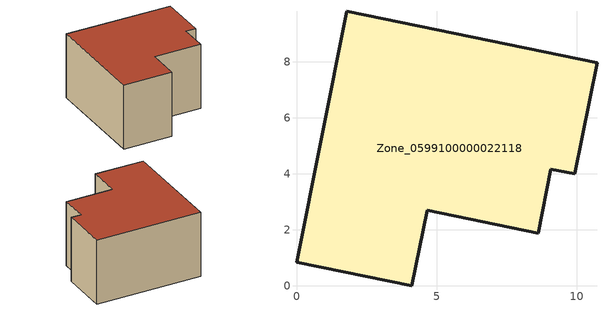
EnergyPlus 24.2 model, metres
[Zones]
Zone_0599100000022118
 floor ground (C_G): 1.79,9.8 10.72,7.95 9.93,3.99 9.07,4.16 8.62,1.88 4.67,2.69 4.12,0 0,0.84 z0
 wall outside (C_F): 10.72,7.95 1.79,9.8 0,0.84 4.12,0 4.67,2.69 8.62,1.88 9.07,4.16 9.93,3.99 10.72,7.95 z0:5.66
 roof outside (C_R): 9.93,3.99 10.72,7.95 1.79,9.8 0,0.84 4.12,0 4.67,2.69 8.62,1.88 9.07,4.16 z5.66
[BUILDING]
Pand.0599100000022118: North Axis=0; Terrain=City; Loads Convergence Tolerance Value=0.04; Temperature Convergence Tolerance Value=0.4; Solar Distribution=FullExterior; Maximum Number of Warmup Days=25; Minimum Number of Warmup Days=1
[Site:Location]
Rotterdam.The.Hague.AP_ZH_NLD Design_Conditions: Latitude=51.96; Longitude=4.45; Time Zone=1; Elevation=-4.5
[SITE:GROUNDTEMPERATURE:BUILDINGSURFACE]
18, 18, 18, 18, 18, 18, 18, 18, 18, 18, 18, 18
[MATERIAL] Thermal Absorptance=0.9; Solar Absorptance=0.7; Visible Absorptance=0.7
Name | Roughness | Thickness | Conductivity | Density | Specific Heat
G.TC.1946-1964 | MediumSmooth | 0.15 | 1 | 540 | 1210
F.TC.1946-1964 | Rough | 0.3 | 0.857143 | 1920 | 840
R.TC.1946-1964 | MediumRough | 0.2 | 0.235294 | 1500 | 1000
[CONSTRUCTION]
C_G: G.TC.1946-1964
C_F: F.TC.1946-1964
C_R: R.TC.1946-1964
[ZONE]
Zone_0599100000022118: Type=1; Multiplier=1; Ceiling Height=Autocalculate; Volume=Autocalculate; Floor Area=autocalculate; Part of Total Floor Area=Yes
[ZONEINFILTRATION:DESIGNFLOWRATE]
Infil_Zone_0599100000022118: Zone or ZoneList or Space or SpaceList=Zone_0599100000022118; Schedule=AlwaysOn; Design Flow Rate Calculation Method=Flow/Area; Flow Rate per Floor Area=0.003; Constant Term Coefficient=1; Temperature Term Coefficient=0; Velocity Term Coefficient=0; Velocity Squared Term Coefficient=0
[HVACTEMPLATE:ZONE:IDEALLOADSAIRSYSTEM]
Zone_0599100000022118: Maximum Heating Supply Air Temperature=50; Minimum Cooling Supply Air Temperature=13; Maximum Heating Supply Air Humidity Ratio=0.0156; Minimum Cooling Supply Air Humidity Ratio=0.0077; Heating Limit=NoLimit; Cooling Limit=NoLimit; Dehumidification Control Type=ConstantSensibleHeatRatio; Cooling Sensible Heat Ratio=0.7; Dehumidification Setpoint=60; Humidification Control Type=None; Humidification Setpoint=30; Outdoor Air Method=None; Outdoor Air Flow Rate per Person=0.00944; Outdoor Air Flow Rate per Zone Floor Area=0; Outdoor Air Flow Rate per Zone=0; Demand Controlled Ventilation Type=None; Outdoor Air Economizer Type=NoEconomizer; Heat Recovery Type=None; Sensible Heat Recovery Effectiveness=0.7; Latent Heat Recovery Effectiveness=0.65
[ZONECONTROL:THERMOSTAT]
ThermostatControl_Zone_0599100000022118: Zone or ZoneList=Zone_0599100000022118; Control Type Schedule=DualSetpointControlType; Control 1=Thermostat_Zone_0599100000022118; Temperature Difference Between Cutout And Setpoint=0
[THERMOSTATSETPOINT:DUALSETPOINT]
Thermostat_Zone_0599100000022118: Heating Setpoint Temperature Schedule=HeatingSetpoint_Zone_0599100000022118; Cooling Setpoint Temperature Schedule=CoolingSetpoint_Zone_0599100000022118
[SCHEDULE:COMPACT]
HeatingSetpoint_Zone_0599100000022118: Through: 12/31, For: AllDays, Until: 24:00, 21
CoolingSetpoint_Zone_0599100000022118: Through: 12/31, For: AllDays, Until: 24:00, 24
DualSetpointControlType: Through: 12/31, For: AllDays, Until: 24:00, 4
AlwaysOn: Through: 12/31, For: AllDays, Until: 24:00, 1
